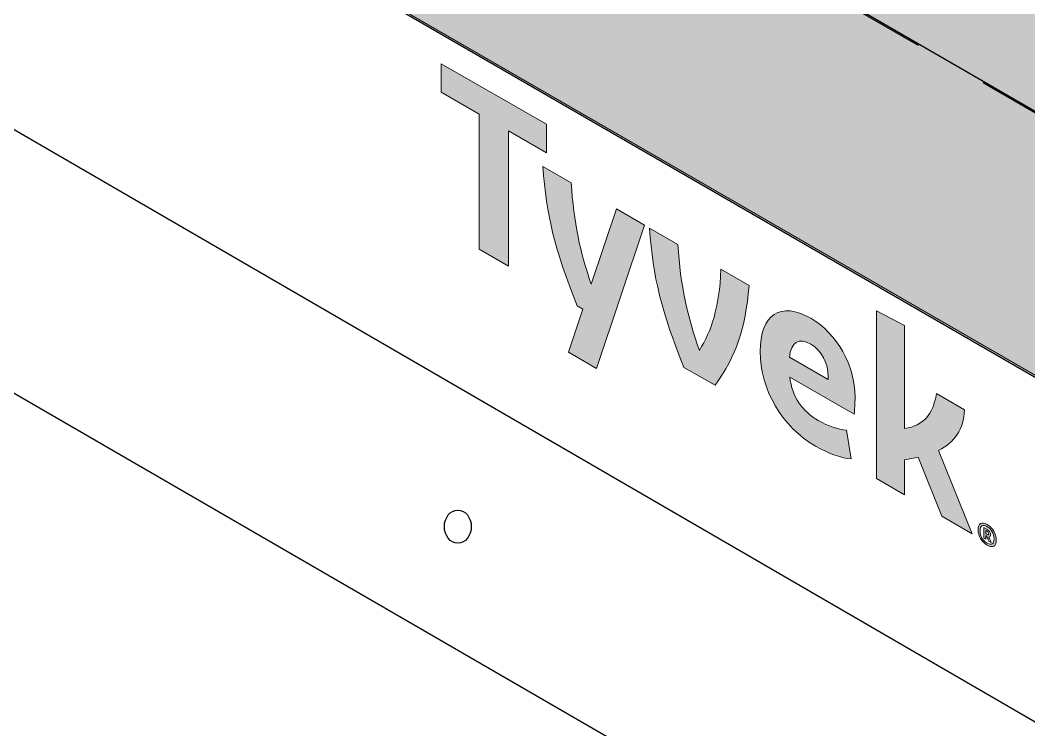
# Model space of a CAD drawing. Header units: inches. Extents: x -17.6 to 82.3, y -15.1 to 23.2.
# Drawn here: x 16.534 to 17.881, y 9.522 to 10.469 of the extents above; entities that cross this region are included whole.
import ezdxf

# ---------------------------------------------------------------- set-up
doc = ezdxf.new("R2010")
doc.units = ezdxf.units.IN
doc.header["$MEASUREMENT"] = 0
doc.linetypes.add('AI-Linetype-22', pattern=[0.108507, 0.072338, -0.036169])
for name, color, linetype, lineweight in [('.ATI-HATCH', 7, 'Continuous', 0), ('G-ANNO-TTLB', 7, 'Continuous', 0), ('TYVEK', 7, 'Continuous', 0), ('X-REF - TRACED', 7, 'Continuous', 0)]:
    doc.layers.add(name, color=color, linetype=linetype, lineweight=lineweight)

# ---------------------------------------------------------------- blocks, each defined once
blk = doc.blocks.new('Block_292')
at = {"layer": 'TYVEK', "color": 252, "lineweight": 25, "true_color": 0x848484}
blk.add_ellipse((17.1185, 9.793), major_axis=(0, 0.0221), ratio=0.812499, dxfattribs=at)
blk = doc.blocks.new('Block_365')
at = {"layer": 'X-REF - TRACED', "true_color": 0x848484, "transparency": 33554687}
h = blk.add_hatch(color=252, dxfattribs=at)
h.dxf.hatch_style = 2
h.paths.add_polyline_path([(17.2367, 10.3303), (17.0964, 10.4113), (17.0964, 10.3732), (17.1471, 10.344), (17.1471, 10.1635), (17.1861, 10.141), (17.1861, 10.3215), (17.2367, 10.2922)])
h = blk.add_hatch(color=252, dxfattribs=at)
h.dxf.hatch_style = 2
edge = h.paths.add_edge_path()
edge.add_spline(control_points=[(17.4699, 10.1367), (17.4675, 10.0847), (17.4571, 10.0545), (17.4411, 10.0284), (17.4255, 10.0727), (17.4155, 10.1147), (17.4125, 10.1699), (17.4125, 10.1699), (17.3746, 10.1917), (17.3746, 10.1917), (17.3787, 10.1266), (17.3909, 10.0792), (17.4204, 10.0057), (17.4204, 10.0057), (17.462, 9.9817), (17.462, 9.9817), (17.4904, 10.0218), (17.5021, 10.0554), (17.5075, 10.115), (17.5075, 10.115), (17.4699, 10.1367), (17.4699, 10.1367)], knot_values=[0, 0, 0, 0, 1, 1, 1, 2, 2, 2, 3, 3, 3, 4, 4, 4, 5, 5, 5, 6, 6, 6, 7, 7, 7, 7], degree=3, periodic=0)
h = blk.add_hatch(color=252, dxfattribs=at)
h.dxf.hatch_style = 2
edge = h.paths.add_edge_path()
edge.add_spline(control_points=[(17.5612, 10.0194), (17.5612, 10.0194), (17.613, 9.9895), (17.613, 9.9895), (17.613, 9.9895), (17.613, 9.9932), (17.613, 9.9932), (17.613, 10.0107), (17.6048, 10.0282), (17.5898, 10.0369), (17.574, 10.046), (17.5636, 10.0392), (17.5612, 10.0194)], knot_values=[0, 0, 0, 0, 1, 1, 1, 2, 2, 2, 3, 3, 3, 4, 4, 4, 4], degree=3, periodic=0)
edge = h.paths.add_edge_path()
edge.add_spline(control_points=[(17.6437, 9.8836), (17.6317, 9.8843), (17.614, 9.8902), (17.5961, 9.9005), (17.5522, 9.9259), (17.5222, 9.975), (17.5222, 10.0269), (17.5222, 10.0765), (17.5497, 10.0944), (17.5898, 10.0712), (17.6255, 10.0506), (17.6489, 10.0081), (17.6489, 9.9662), (17.6489, 9.9569), (17.6484, 9.949), (17.6478, 9.9431), (17.6478, 9.9431), (17.5617, 9.9928), (17.5617, 9.9928), (17.5653, 9.9658), (17.5781, 9.9472), (17.5999, 9.9346), (17.6132, 9.9269), (17.626, 9.9229), (17.6377, 9.9218), (17.6377, 9.9218), (17.6437, 9.8836), (17.6437, 9.8836)], knot_values=[0, 0, 0, 0, 1, 1, 1, 2, 2, 2, 3, 3, 3, 4, 4, 4, 5, 5, 5, 6, 6, 6, 7, 7, 7, 8, 8, 8, 9, 9, 9, 9], degree=3, periodic=0)
h = blk.add_hatch(color=252, dxfattribs=at)
h.dxf.hatch_style = 2
edge = h.paths.add_edge_path()
edge.add_spline(control_points=[(17.7603, 9.8947), (17.7603, 9.8947), (17.8055, 9.7834), (17.8055, 9.7834), (17.8055, 9.7834), (17.7647, 9.8069), (17.7647, 9.8069), (17.7647, 9.8069), (17.7334, 9.8859), (17.7334, 9.8859), (17.7276, 9.8845), (17.7216, 9.8833), (17.7151, 9.8824), (17.7151, 9.8824), (17.7151, 9.8356), (17.7151, 9.8356), (17.7151, 9.8356), (17.6775, 9.8573), (17.6775, 9.8573), (17.6775, 9.8573), (17.6775, 10.0812), (17.6775, 10.0812), (17.6775, 10.0812), (17.7151, 10.0617), (17.7151, 10.0617), (17.7151, 10.0617), (17.7151, 9.9239), (17.7151, 9.9239), (17.7407, 9.9282), (17.7532, 9.9428), (17.7576, 9.9706), (17.7576, 9.9706), (17.7949, 9.9491), (17.7949, 9.9491), (17.7941, 9.9227), (17.7821, 9.9055), (17.7603, 9.8947)], knot_values=[0, 0, 0, 0, 1, 1, 1, 2, 2, 2, 3, 3, 3, 4, 4, 4, 5, 5, 5, 6, 6, 6, 7, 7, 7, 8, 8, 8, 9, 9, 9, 10, 10, 10, 11, 11, 11, 12, 12, 12, 12], degree=3, periodic=0)
at = {"layer": 'X-REF - TRACED'}
blk.add_lwpolyline([(17.2367, 10.3303), (17.0964, 10.4113), (17.0964, 10.3732), (17.1471, 10.344), (17.1471, 10.1635), (17.1861, 10.141), (17.1861, 10.3215), (17.2367, 10.2922)], close=True, dxfattribs=at)
for points, knots in [([(17.4699, 10.1367), (17.4675, 10.0847), (17.4571, 10.0545), (17.4411, 10.0284), (17.4255, 10.0727), (17.4155, 10.1147), (17.4125, 10.1699), (17.4125, 10.1699), (17.3746, 10.1917), (17.3746, 10.1917), (17.3787, 10.1266), (17.3909, 10.0792), (17.4204, 10.0057), (17.4204, 10.0057), (17.462, 9.9817), (17.462, 9.9817), (17.4904, 10.0218), (17.5021, 10.0554), (17.5075, 10.115), (17.5075, 10.115), (17.4699, 10.1367), (17.4699, 10.1367)], [0, 0, 0, 0, 1, 1, 1, 2, 2, 2, 3, 3, 3, 4, 4, 4, 5, 5, 5, 6, 6, 6, 7, 7, 7, 7]), ([(17.6437, 9.8836), (17.6317, 9.8843), (17.614, 9.8902), (17.5961, 9.9005), (17.5522, 9.9259), (17.5222, 9.975), (17.5222, 10.0269), (17.5222, 10.0765), (17.5497, 10.0944), (17.5898, 10.0712), (17.6255, 10.0506), (17.6489, 10.0081), (17.6489, 9.9662), (17.6489, 9.9569), (17.6484, 9.949), (17.6478, 9.9431), (17.6478, 9.9431), (17.5617, 9.9928), (17.5617, 9.9928), (17.5653, 9.9658), (17.5781, 9.9472), (17.5999, 9.9346), (17.6132, 9.9269), (17.626, 9.9229), (17.6377, 9.9218), (17.6377, 9.9218), (17.6437, 9.8836), (17.6437, 9.8836)], [0, 0, 0, 0, 1, 1, 1, 2, 2, 2, 3, 3, 3, 4, 4, 4, 5, 5, 5, 6, 6, 6, 7, 7, 7, 8, 8, 8, 9, 9, 9, 9]), ([(17.7603, 9.8947), (17.7603, 9.8947), (17.8055, 9.7834), (17.8055, 9.7834), (17.8055, 9.7834), (17.7647, 9.8069), (17.7647, 9.8069), (17.7647, 9.8069), (17.7334, 9.8859), (17.7334, 9.8859), (17.7276, 9.8845), (17.7216, 9.8833), (17.7151, 9.8824), (17.7151, 9.8824), (17.7151, 9.8356), (17.7151, 9.8356), (17.7151, 9.8356), (17.6775, 9.8573), (17.6775, 9.8573), (17.6775, 9.8573), (17.6775, 10.0812), (17.6775, 10.0812), (17.6775, 10.0812), (17.7151, 10.0617), (17.7151, 10.0617), (17.7151, 10.0617), (17.7151, 9.9239), (17.7151, 9.9239), (17.7407, 9.9282), (17.7532, 9.9428), (17.7576, 9.9706), (17.7576, 9.9706), (17.7949, 9.9491), (17.7949, 9.9491), (17.7941, 9.9227), (17.7821, 9.9055), (17.7603, 9.8947)], [0, 0, 0, 0, 1, 1, 1, 2, 2, 2, 3, 3, 3, 4, 4, 4, 5, 5, 5, 6, 6, 6, 7, 7, 7, 8, 8, 8, 9, 9, 9, 10, 10, 10, 11, 11, 11, 12, 12, 12, 12]), ([(17.5612, 10.0194), (17.5612, 10.0194), (17.613, 9.9895), (17.613, 9.9895), (17.613, 9.9895), (17.613, 9.9932), (17.613, 9.9932), (17.613, 10.0107), (17.6048, 10.0282), (17.5898, 10.0369), (17.574, 10.046), (17.5636, 10.0392), (17.5612, 10.0194)], [0, 0, 0, 0, 1, 1, 1, 2, 2, 2, 3, 3, 3, 4, 4, 4, 4])]:
    blk.add_open_spline(points, degree=3, knots=knots, dxfattribs=at)
blk = doc.blocks.new('Block_364')
at = {"layer": 'X-REF - TRACED', "true_color": 0x848484, "transparency": 33554687}
h = blk.add_hatch(color=252, dxfattribs=at)
h.dxf.hatch_style = 2
edge = h.paths.add_edge_path()
edge.add_spline(control_points=[(17.3303, 10.2173), (17.3303, 10.2173), (17.2966, 10.1167), (17.2966, 10.1167), (17.2822, 10.1587), (17.2729, 10.1995), (17.27, 10.2521), (17.27, 10.2521), (17.2322, 10.274), (17.2322, 10.274), (17.2363, 10.2088), (17.2485, 10.1615), (17.2779, 10.088), (17.2779, 10.088), (17.2855, 10.0836), (17.2855, 10.0836), (17.2855, 10.0836), (17.2662, 10.0261), (17.2662, 10.0261), (17.2662, 10.0261), (17.3038, 10.0044), (17.3038, 10.0044), (17.3038, 10.0044), (17.3679, 10.1956), (17.3679, 10.1956), (17.3679, 10.1956), (17.3303, 10.2173), (17.3303, 10.2173)], knot_values=[0, 0, 0, 0, 1, 1, 1, 2, 2, 2, 3, 3, 3, 4, 4, 4, 5, 5, 5, 6, 6, 6, 7, 7, 7, 8, 8, 8, 9, 9, 9, 9], degree=3, periodic=0)
at = {"layer": 'X-REF - TRACED'}
blk.add_open_spline([(17.3303, 10.2173), (17.3303, 10.2173), (17.2966, 10.1167), (17.2966, 10.1167), (17.2822, 10.1587), (17.2729, 10.1995), (17.27, 10.2521), (17.27, 10.2521), (17.2322, 10.274), (17.2322, 10.274), (17.2363, 10.2088), (17.2485, 10.1615), (17.2779, 10.088), (17.2779, 10.088), (17.2855, 10.0836), (17.2855, 10.0836), (17.2855, 10.0836), (17.2662, 10.0261), (17.2662, 10.0261), (17.2662, 10.0261), (17.3038, 10.0044), (17.3038, 10.0044), (17.3038, 10.0044), (17.3679, 10.1956), (17.3679, 10.1956), (17.3679, 10.1956), (17.3303, 10.2173), (17.3303, 10.2173)], degree=3, knots=[0, 0, 0, 0, 1, 1, 1, 2, 2, 2, 3, 3, 3, 4, 4, 4, 5, 5, 5, 6, 6, 6, 7, 7, 7, 8, 8, 8, 9, 9, 9, 9], dxfattribs=at)
blk.add_blockref('Block_365', (0, 0), dxfattribs=at)
blk = doc.blocks.new('Block_366')
at = {"layer": 'X-REF - TRACED', "true_color": 0x848484, "transparency": 33554687}
h = blk.add_hatch(color=252, dxfattribs=at)
h.dxf.hatch_style = 2
edge = h.paths.add_edge_path()
edge.add_spline(control_points=[(17.8236, 9.7877), (17.8236, 9.7877), (17.8236, 9.7836), (17.8236, 9.7836), (17.8236, 9.7836), (17.8251, 9.7827), (17.8251, 9.7827), (17.8267, 9.7818), (17.8275, 9.7818), (17.8275, 9.7833), (17.8275, 9.7849), (17.8267, 9.7859), (17.8251, 9.7868), (17.8251, 9.7868), (17.8236, 9.7877), (17.8236, 9.7877)], knot_values=[0, 0, 0, 0, 1, 1, 1, 2, 2, 2, 3, 3, 3, 4, 4, 4, 5, 5, 5, 5], degree=3, periodic=0)
edge = h.paths.add_edge_path()
edge.add_spline(control_points=[(17.8209, 9.7918), (17.8209, 9.7918), (17.8251, 9.7894), (17.8251, 9.7894), (17.8284, 9.7875), (17.83, 9.7848), (17.83, 9.7819), (17.83, 9.7799), (17.8292, 9.7789), (17.8277, 9.7791), (17.8285, 9.7769), (17.8295, 9.7745), (17.8309, 9.7719), (17.8309, 9.7719), (17.8277, 9.7737), (17.8277, 9.7737), (17.8266, 9.7761), (17.8257, 9.7781), (17.825, 9.7802), (17.825, 9.7802), (17.8236, 9.781), (17.8236, 9.781), (17.8236, 9.781), (17.8236, 9.7761), (17.8236, 9.7761), (17.8236, 9.7761), (17.8209, 9.7777), (17.8209, 9.7777), (17.8209, 9.7777), (17.8209, 9.7918), (17.8209, 9.7918)], knot_values=[0, 0, 0, 0, 1, 1, 1, 2, 2, 2, 3, 3, 3, 4, 4, 4, 5, 5, 5, 6, 6, 6, 7, 7, 7, 8, 8, 8, 9, 9, 9, 10, 10, 10, 10], degree=3, periodic=0)
edge = h.paths.add_edge_path()
edge.add_spline(control_points=[(17.8253, 9.7929), (17.8194, 9.7963), (17.816, 9.7944), (17.816, 9.7873), (17.816, 9.7802), (17.8194, 9.7744), (17.8253, 9.771), (17.8312, 9.7676), (17.8346, 9.7695), (17.8346, 9.7766), (17.8346, 9.7836), (17.8312, 9.7895), (17.8253, 9.7929)], knot_values=[0, 0, 0, 0, 1, 1, 1, 2, 2, 2, 3, 3, 3, 4, 4, 4, 4], degree=3, periodic=0)
edge = h.paths.add_edge_path()
edge.add_spline(control_points=[(17.8253, 9.7957), (17.8326, 9.7915), (17.8374, 9.7834), (17.8374, 9.7749), (17.8374, 9.7665), (17.8325, 9.764), (17.8253, 9.7682), (17.8179, 9.7725), (17.8132, 9.7805), (17.8132, 9.7889), (17.8132, 9.7974), (17.8179, 9.8), (17.8253, 9.7957)], knot_values=[0, 0, 0, 0, 1, 1, 1, 2, 2, 2, 3, 3, 3, 4, 4, 4, 4], degree=3, periodic=0)
at = {"layer": 'X-REF - TRACED'}
for points, knots in [([(17.8253, 9.7957), (17.8326, 9.7915), (17.8374, 9.7834), (17.8374, 9.7749), (17.8374, 9.7665), (17.8325, 9.764), (17.8253, 9.7682), (17.8179, 9.7725), (17.8132, 9.7805), (17.8132, 9.7889), (17.8132, 9.7974), (17.8179, 9.8), (17.8253, 9.7957)], [0, 0, 0, 0, 1, 1, 1, 2, 2, 2, 3, 3, 3, 4, 4, 4, 4]), ([(17.8253, 9.7929), (17.8194, 9.7963), (17.816, 9.7944), (17.816, 9.7873), (17.816, 9.7802), (17.8194, 9.7744), (17.8253, 9.771), (17.8312, 9.7676), (17.8346, 9.7695), (17.8346, 9.7766), (17.8346, 9.7836), (17.8312, 9.7895), (17.8253, 9.7929)], [0, 0, 0, 0, 1, 1, 1, 2, 2, 2, 3, 3, 3, 4, 4, 4, 4]), ([(17.8209, 9.7918), (17.8209, 9.7918), (17.8251, 9.7894), (17.8251, 9.7894), (17.8284, 9.7875), (17.83, 9.7848), (17.83, 9.7819), (17.83, 9.7799), (17.8292, 9.7789), (17.8277, 9.7791), (17.8285, 9.7769), (17.8295, 9.7745), (17.8309, 9.7719), (17.8309, 9.7719), (17.8277, 9.7737), (17.8277, 9.7737), (17.8266, 9.7761), (17.8257, 9.7781), (17.825, 9.7802), (17.825, 9.7802), (17.8236, 9.781), (17.8236, 9.781), (17.8236, 9.781), (17.8236, 9.7761), (17.8236, 9.7761), (17.8236, 9.7761), (17.8209, 9.7777), (17.8209, 9.7777), (17.8209, 9.7777), (17.8209, 9.7918), (17.8209, 9.7918)], [0, 0, 0, 0, 1, 1, 1, 2, 2, 2, 3, 3, 3, 4, 4, 4, 5, 5, 5, 6, 6, 6, 7, 7, 7, 8, 8, 8, 9, 9, 9, 10, 10, 10, 10]), ([(17.8236, 9.7877), (17.8236, 9.7877), (17.8236, 9.7836), (17.8236, 9.7836), (17.8236, 9.7836), (17.8251, 9.7827), (17.8251, 9.7827), (17.8267, 9.7818), (17.8275, 9.7818), (17.8275, 9.7833), (17.8275, 9.7849), (17.8267, 9.7859), (17.8251, 9.7868), (17.8251, 9.7868), (17.8236, 9.7877), (17.8236, 9.7877)], [0, 0, 0, 0, 1, 1, 1, 2, 2, 2, 3, 3, 3, 4, 4, 4, 5, 5, 5, 5])]:
    blk.add_open_spline(points, degree=3, knots=knots, dxfattribs=at)
blk = doc.blocks.new('Block_363')
at = {"layer": 'X-REF - TRACED'}
for name in ['Block_364', 'Block_366']:
    blk.add_blockref(name, (0, 0), dxfattribs=at)
blk = doc.blocks.new('Block_362')
at = {"layer": 'X-REF - TRACED'}
blk.add_blockref('Block_363', (0, 0), dxfattribs=at)
blk = doc.blocks.new('Block_361')
at = {"layer": 'X-REF - TRACED'}
blk.add_blockref('Block_362', (0, 0), dxfattribs=at)

msp = doc.modelspace()

# ---------------------------------------------------------------- hatches: boundary and pattern name
at = {"layer": '.ATI-HATCH', "true_color": 0x808080, "transparency": 33554483}
h = msp.add_hatch(color=8, dxfattribs=at)
edge = h.paths.add_edge_path()
edge.add_spline(control_points=[(16.8235, 11.6874), (16.8235, 11.6874), (16.5381, 11.5242), (16.5381, 11.5242), (16.5381, 11.5242), (16.33, 11.6413), (16.33, 11.6413), (16.33, 11.6413), (16.33, 11.0732), (16.33, 11.0732), (16.33, 10.9579), (16.4002, 10.8549), (16.5002, 10.7975), (16.5002, 10.7975), (18.5376, 9.6209), (18.5376, 9.6209), (18.6714, 9.5441), (18.8383, 9.6407), (18.8383, 9.7951), (18.8383, 9.7951), (18.8383, 10.3584), (18.8383, 10.3584), (18.8383, 10.3584), (18.5996, 10.4914), (18.5996, 10.4914), (18.5996, 10.4914), (18.5996, 10.2676), (18.5996, 10.2676), (18.5996, 10.2676), (16.8235, 11.2941), (16.8235, 11.2941), (16.8235, 11.2941), (16.8235, 11.6874), (16.8235, 11.6874)], knot_values=[0, 0, 0, 0, 1, 1, 1, 2, 2, 2, 3, 3, 3, 4, 4, 4, 5, 5, 5, 6, 6, 6, 7, 7, 7, 8, 8, 8, 9, 9, 9, 10, 10, 10, 11, 11, 11, 11], degree=3, periodic=0)
at = {"layer": 'G-ANNO-TTLB', "true_color": 0xff00ff, "transparency": 33554687}
h = msp.add_hatch(color=6, dxfattribs=at)
edge = h.paths.add_edge_path()
edge.add_spline(control_points=[(24.6253, -11.0625), (24.6253, -11.0625), (-16.0625, -11.0625), (-16.0625, -11.0625), (-16.0625, -11.0625), (-16.0625, 23.0625), (-16.0625, 23.0625), (-16.0625, 23.0625), (24.6253, 23.0625), (24.6253, 23.0625), (24.6253, 23.0625), (24.6253, -11.0625), (24.6253, -11.0625)], knot_values=[0, 0, 0, 0, 1, 1, 1, 2, 2, 2, 3, 3, 3, 4, 4, 4, 4], degree=3, periodic=0)
edge = h.paths.add_edge_path()
edge.add_spline(control_points=[(-15.9375, 22.9375), (-15.9375, 22.9375), (-15.9375, -10.9375), (-15.9375, -10.9375), (-15.9375, -10.9375), (24.5003, -10.9375), (24.5003, -10.9375), (24.5003, -10.9375), (24.5003, 22.9375), (24.5003, 22.9375), (24.5003, 22.9375), (-15.9375, 22.9375), (-15.9375, 22.9375)], knot_values=[0, 0, 0, 0, 1, 1, 1, 2, 2, 2, 3, 3, 3, 4, 4, 4, 4], degree=3, periodic=0)
edge.add_line((-15.9375, 22.9375), (-15.9375, 22.9375))

# ---------------------------------------------------------------- linework, layer by layer
at = {"layer": '.ATI-HATCH'}
msp.add_open_spline([(16.8235, 11.6874), (16.8235, 11.6874), (16.5381, 11.5242), (16.5381, 11.5242), (16.5381, 11.5242), (16.33, 11.6413), (16.33, 11.6413), (16.33, 11.6413), (16.33, 11.0732), (16.33, 11.0732), (16.33, 10.9579), (16.4002, 10.8549), (16.5002, 10.7975), (16.5002, 10.7975), (18.5376, 9.6209), (18.5376, 9.6209), (18.6714, 9.5441), (18.8383, 9.6407), (18.8383, 9.7951), (18.8383, 9.7951), (18.8383, 10.3584), (18.8383, 10.3584), (18.8383, 10.3584), (18.5996, 10.4914), (18.5996, 10.4914), (18.5996, 10.4914), (18.5996, 10.2676), (18.5996, 10.2676), (18.5996, 10.2676), (16.8235, 11.2941), (16.8235, 11.2941), (16.8235, 11.2941), (16.8235, 11.6874), (16.8235, 11.6874)], degree=3, knots=[0, 0, 0, 0, 1, 1, 1, 2, 2, 2, 3, 3, 3, 4, 4, 4, 5, 5, 5, 6, 6, 6, 7, 7, 7, 8, 8, 8, 9, 9, 9, 10, 10, 10, 11, 11, 11, 11], dxfattribs=at)
at = {"layer": 'G-ANNO-TTLB'}
for points in [[(24.6253, -11.0625), (24.6253, -11.0625), (-16.0625, -11.0625), (-16.0625, -11.0625), (-16.0625, -11.0625), (-16.0625, 23.0625), (-16.0625, 23.0625), (-16.0625, 23.0625), (24.6253, 23.0625), (24.6253, 23.0625), (24.6253, 23.0625), (24.6253, -11.0625), (24.6253, -11.0625)], [(-15.9375, 22.9375), (-15.9375, 22.9375), (-15.9375, -10.9375), (-15.9375, -10.9375), (-15.9375, -10.9375), (24.5003, -10.9375), (24.5003, -10.9375), (24.5003, -10.9375), (24.5003, 22.9375), (24.5003, 22.9375), (24.5003, 22.9375), (-15.9375, 22.9375), (-15.9375, 22.9375)]]:
    msp.add_open_spline(points, degree=3, knots=[0, 0, 0, 0, 1, 1, 1, 2, 2, 2, 3, 3, 3, 4, 4, 4, 4], dxfattribs=at)
at = {"layer": 'TYVEK', "color": 4, "lineweight": 25, "true_color": 0x00ffff}
for p, q in [((16.5387, 11.1313), (18.5996, 9.9356)), ((15.9683, 10.6468), (19.1534, 8.7987))]:
    msp.add_line(p, q, dxfattribs=at)
at = {"layer": 'TYVEK', "color": 2, "lineweight": 25, "true_color": 0xffff00}
msp.add_line((15.7166, 10.4397), (19.4498, 8.2785), dxfattribs=at)
at = {"layer": 'TYVEK', "color": 3, "linetype": 'AI-Linetype-22', "lineweight": 25, "true_color": 0x00ff00}
msp.add_lwpolyline([(18.5996, 9.9356), (16.5424, 11.1232), (16.5424, 14.3121), (18.6019, 13.1074)], close=True, dxfattribs=at)
at = {"layer": 'TYVEK', "color": 4, "lineweight": 25, "true_color": 0x00ffff}
msp.add_open_spline([(18.8383, 10.3584), (18.8383, 10.3584), (18.8383, 9.803), (18.8383, 9.803), (18.8383, 9.6434), (18.6654, 9.5436), (18.5272, 9.6235), (18.5272, 9.6235), (16.486, 10.8034), (16.486, 10.8034), (16.3894, 10.8592), (16.33, 10.9622), (16.33, 11.0738), (16.33, 11.0738), (16.33, 11.6413), (16.33, 11.6413)], degree=3, knots=[0, 0, 0, 0, 1, 1, 1, 2, 2, 2, 3, 3, 3, 4, 4, 4, 5, 5, 5, 5], dxfattribs=at)

# ---------------------------------------------------------------- block references
at = {"layer": 'TYVEK'}
msp.add_blockref('Block_292', (0, 0), dxfattribs=at)
at = {"layer": 'X-REF - TRACED'}
msp.add_blockref('Block_361', (0, 0), dxfattribs=at)

doc.saveas('drawing.dxf')
